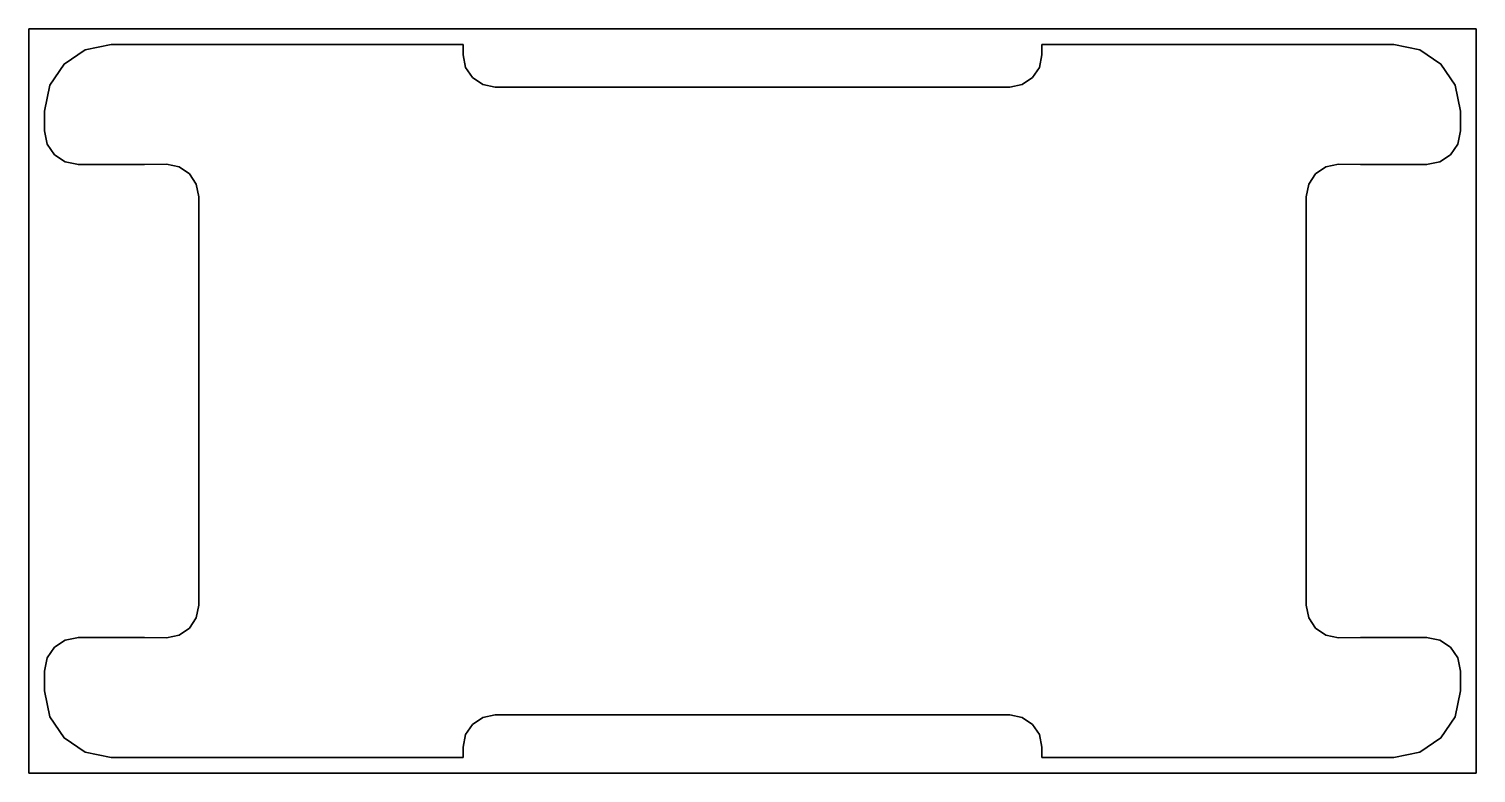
# Model space of a CAD drawing. Header units: millimetres. Extents: x 269 to 730, y 381 to 618.
import ezdxf

# ---------------------------------------------------------------- set-up
doc = ezdxf.new("R2010")
doc.units = ezdxf.units.MM
doc.header["$MEASUREMENT"] = 0
doc.layers.get('0').update_dxf_attribs({"lineweight": 0})
doc.layers.add('Safety', color=7, linetype='Continuous', lineweight=0)

msp = doc.modelspace()

# ---------------------------------------------------------------- linework, layer by layer
at = {"color": 18, "lineweight": 35, "true_color": 0x000000}
msp.add_lwpolyline([(323.63, 565.04), (322.82, 569.07), (320.6, 572.36), (317.31, 574.58), (313.28, 575.39), (306.28, 575.37), (299.28, 575.35), (292.27, 575.32), (285.27, 575.3), (281.08, 576.13), (277.66, 578.43), (275.35, 581.85), (274.5, 586.04), (274.5, 587.61), (274.5, 589.18), (274.5, 590.76), (274.5, 592.33), (276.16, 600.57), (280.7, 607.3), (287.43, 611.84), (295.67, 613.5), (323.7, 613.5), (351.73, 613.5), (379.77, 613.5), (407.8, 613.5), (407.8, 612.69), (407.8, 611.89), (407.8, 611.08), (407.8, 610.27), (408.61, 606.27), (410.81, 603.01), (414.07, 600.81), (418.07, 600), (459.03, 600), (500, 600), (540.97, 600), (581.93, 600), (585.93, 600.81), (589.19, 603.01), (591.39, 606.27), (592.2, 610.27), (592.2, 611.08), (592.2, 611.89), (592.2, 612.69), (592.2, 613.5), (620.23, 613.5), (648.27, 613.5), (676.3, 613.5), (704.33, 613.5), (712.57, 611.84), (719.3, 607.3), (723.84, 600.57), (725.5, 592.33), (725.5, 590.76), (725.5, 589.18), (725.5, 587.61), (725.5, 586.04), (724.65, 581.85), (722.34, 578.43), (718.92, 576.13), (714.73, 575.3), (707.73, 575.32), (700.72, 575.35), (693.72, 575.37), (686.72, 575.39), (682.69, 574.58), (679.4, 572.36), (677.18, 569.07), (676.37, 565.04), (676.37, 532.52), (676.37, 500), (676.37, 467.48), (676.37, 434.96), (677.18, 430.93), (679.4, 427.64), (682.69, 425.42), (686.72, 424.61), (693.72, 424.63), (700.72, 424.65), (707.73, 424.68), (714.73, 424.7), (718.92, 423.87), (722.34, 421.57), (724.65, 418.15), (725.5, 413.96), (725.5, 412.39), (725.5, 410.82), (725.5, 409.24), (725.5, 407.67), (723.84, 399.43), (719.3, 392.7), (712.57, 388.16), (704.33, 386.5), (676.3, 386.5), (648.27, 386.5), (620.23, 386.5), (592.2, 386.5), (592.2, 387.31), (592.2, 388.11), (592.2, 388.92), (592.2, 389.73), (591.39, 393.73), (589.19, 396.99), (585.93, 399.19), (581.93, 400), (540.97, 400), (500, 400), (459.03, 400), (418.07, 400), (414.07, 399.19), (410.81, 396.99), (408.61, 393.73), (407.8, 389.73), (407.8, 388.92), (407.8, 388.11), (407.8, 387.31), (407.8, 386.5), (379.77, 386.5), (351.73, 386.5), (323.7, 386.5), (295.67, 386.5), (287.43, 388.16), (280.7, 392.7), (276.16, 399.43), (274.5, 407.67), (274.5, 409.24), (274.5, 410.82), (274.5, 412.39), (274.5, 413.96), (275.35, 418.15), (277.66, 421.57), (281.08, 423.87), (285.27, 424.7), (292.27, 424.68), (299.28, 424.65), (306.28, 424.63), (313.28, 424.61), (317.31, 425.42), (320.6, 427.64), (322.82, 430.93), (323.63, 434.96), (323.63, 467.48), (323.63, 500), (323.63, 532.52)], close=True, dxfattribs=at)
at = {"layer": 'Safety', "color": 18, "lineweight": 35, "true_color": 0x000000}
msp.add_lwpolyline([(730.5, 381.5), (269.5, 381.5), (269.5, 618.5), (730.5, 618.5)], close=True, dxfattribs=at)

doc.saveas('drawing.dxf')
